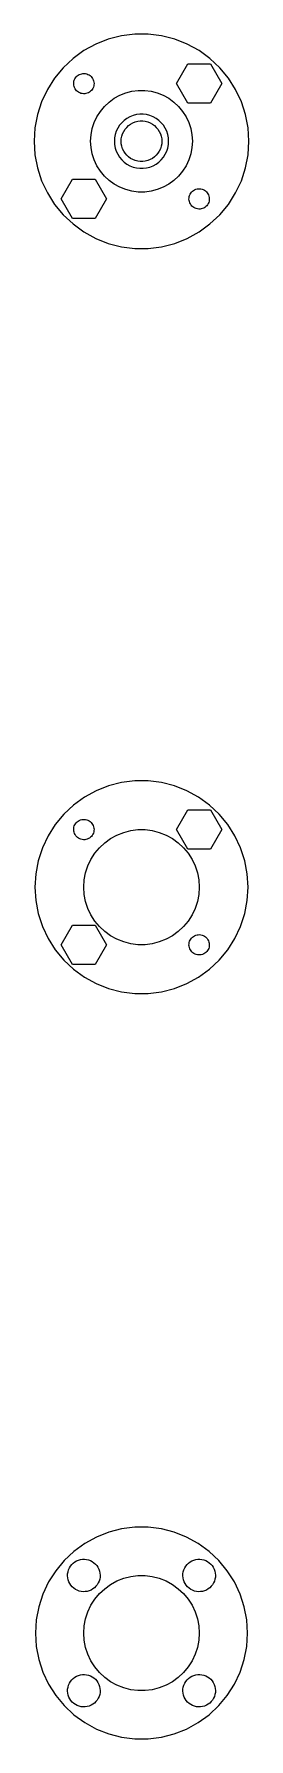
# Model space of a CAD drawing. Header units: metres. Extents: x -16 to 16, y -16 to 456.
# Drawn here: x -15.8 to 15.8, y -15.6 to 235.8 of the extents above; entities that cross this region are included whole.
import ezdxf

# ---------------------------------------------------------------- set-up
doc = ezdxf.new("R2010")
doc.units = ezdxf.units.M

msp = doc.modelspace()

# ---------------------------------------------------------------- linework, layer by layer
for p, q in [((-6.7422, 234.328), (-8.4848, 233.37)), ((-4.89328, 235.06), (-6.7422, 234.328)), ((-2.96718, 235.555), (-4.89328, 235.06)), ((-0.99428, 235.804), (-2.96718, 235.555)), ((0.99428, 235.804), (-0.99428, 235.804)), ((2.96718, 235.555), (0.99428, 235.804)), ((4.89328, 235.06), (2.96718, 235.555)), ((6.7422, 234.328), (4.89328, 235.06)), ((8.4848, 233.37), (6.7422, 234.328)), ((-10.0936, 232.201), (-11.5432, 230.84)), ((-8.4848, 233.37), (-10.0936, 232.201)), ((5.1534, 228.5), (6.82669, 231.398)), ((6.82669, 231.398), (10.1733, 231.398)), ((10.0936, 232.201), (8.4848, 233.37)), ((11.5432, 230.84), (10.0936, 232.201)), ((10.1733, 231.398), (11.8466, 228.5)), ((-12.8108, 229.308), (-13.8763, 227.629)), ((-11.5432, 230.84), (-12.8108, 229.308)), ((-9.99178, 228.657), (-9.96036, 228.843)), ((-9.96036, 228.843), (-9.90591, 229.023)), ((-9.90591, 229.023), (-9.8293, 229.195)), ((-9.8293, 229.195), (-9.73172, 229.356)), ((-9.73172, 229.356), (-9.61472, 229.504)), ((-9.61472, 229.504), (-9.48012, 229.635)), ((-9.48012, 229.635), (-9.33008, 229.749)), ((-9.33008, 229.749), (-9.16695, 229.844)), ((-9.16695, 229.844), (-8.99329, 229.917)), ((-8.99329, 229.917), (-8.81186, 229.967)), ((-8.81186, 229.967), (-8.6255, 229.995)), ((-8.6255, 229.995), (-8.43718, 229.999)), ((-8.43718, 229.999), (-8.24983, 229.979)), ((-8.24983, 229.979), (-8.06645, 229.936)), ((-8.06645, 229.936), (-7.88989, 229.87)), ((-7.88989, 229.87), (-7.72295, 229.783)), ((-7.72295, 229.783), (-7.56827, 229.676)), ((-7.56827, 229.676), (-7.42828, 229.549)), ((-7.42828, 229.549), (-7.30519, 229.407)), ((-7.30519, 229.407), (-7.20096, 229.25)), ((-7.20096, 229.25), (-7.1172, 229.081)), ((-7.1172, 229.081), (-7.05525, 228.903)), ((-7.05525, 228.903), (-7.01608, 228.719)), ((12.8108, 229.308), (11.5432, 230.84)), ((13.8763, 227.629), (12.8108, 229.308)), ((-13.8763, 227.629), (-14.723, 225.829)), ((-9.99966, 228.469), (-9.99178, 228.657)), ((-9.9839, 228.281), (-9.99966, 228.469)), ((-9.94473, 228.097), (-9.9839, 228.281)), ((-9.88278, 227.919), (-9.94473, 228.097)), ((-9.79903, 227.75), (-9.88278, 227.919)), ((-9.69479, 227.593), (-9.79903, 227.75)), ((-9.5717, 227.451), (-9.69479, 227.593)), ((-9.43172, 227.324), (-9.5717, 227.451)), ((-9.27704, 227.217), (-9.43172, 227.324)), ((-9.11009, 227.13), (-9.27704, 227.217)), ((-8.93353, 227.064), (-9.11009, 227.13)), ((-8.75015, 227.021), (-8.93353, 227.064)), ((-8.56281, 227.001), (-8.75015, 227.021)), ((-8.37448, 227.005), (-8.56281, 227.001)), ((-8.18813, 227.033), (-8.37448, 227.005)), ((-8.0067, 227.083), (-8.18813, 227.033)), ((-7.83304, 227.156), (-8.0067, 227.083)), ((-7.66991, 227.251), (-7.83304, 227.156)), ((-7.51987, 227.365), (-7.66991, 227.251)), ((-7.38527, 227.496), (-7.51987, 227.365)), ((-7.26826, 227.644), (-7.38527, 227.496)), ((-7.17068, 227.805), (-7.26826, 227.644)), ((-7.09407, 227.977), (-7.17068, 227.805)), ((-7.03963, 228.157), (-7.09407, 227.977)), ((-7.00821, 228.343), (-7.03963, 228.157)), ((-7.01608, 228.719), (-7.00032, 228.531)), ((-7.00032, 228.531), (-7.00821, 228.343)), ((-4.78067, 225.779), (-4.01869, 226.332)), ((-4.01869, 226.332), (-3.19334, 226.786)), ((-3.19334, 226.786), (-2.31763, 227.133)), ((-2.31763, 227.133), (-1.40535, 227.367)), ((-1.40535, 227.367), (-0.47092, 227.485)), ((-0.47092, 227.485), (0.47092, 227.485)), ((0.47092, 227.485), (1.40535, 227.367)), ((1.40535, 227.367), (2.31763, 227.133)), ((2.31763, 227.133), (3.19334, 226.786)), ((3.19334, 226.786), (4.01869, 226.332)), ((4.01869, 226.332), (4.78067, 225.779)), ((6.82671, 225.602), (5.1534, 228.5)), ((11.8466, 228.5), (10.1733, 225.602)), ((14.723, 225.829), (13.8763, 227.629)), ((-15.3375, 223.938), (-15.7101, 221.985)), ((-14.723, 225.829), (-15.3375, 223.938)), ((-6.5723, 223.613), (-6.06763, 224.408)), ((-6.06763, 224.408), (-5.46725, 225.134)), ((-5.46725, 225.134), (-4.78067, 225.779)), ((-1.23605, 223.804), (-1.70311, 223.619)), ((-0.74951, 223.929), (-1.23605, 223.804)), ((-0.25116, 223.992), (-0.74951, 223.929)), ((0.25116, 223.992), (-0.25116, 223.992)), ((0.74951, 223.929), (0.25116, 223.992)), ((1.23605, 223.804), (0.74951, 223.929)), ((1.70311, 223.619), (1.23605, 223.804)), ((4.78067, 225.779), (5.46725, 225.134)), ((5.46725, 225.134), (6.06763, 224.408)), ((6.06763, 224.408), (6.5723, 223.613)), ((10.1733, 225.602), (6.82671, 225.602)), ((15.3375, 223.938), (14.723, 225.829)), ((15.7101, 221.985), (15.3375, 223.938)), ((-15.7101, 221.985), (-15.835, 220)), ((-7.44086, 220.94), (-7.26436, 221.865)), ((-7.26436, 221.865), (-6.97331, 222.761)), ((-6.97331, 222.761), (-6.5723, 223.613)), ((-3.7191, 221.472), (-3.87433, 220.995)), ((-3.50522, 221.927), (-3.7191, 221.472)), ((-3.23605, 222.351), (-3.50522, 221.927)), ((-2.91586, 222.738), (-3.23605, 222.351)), ((-2.54968, 223.082), (-2.91586, 222.738)), ((-2.78932, 221.104), (-2.62891, 221.445)), ((-2.62891, 221.445), (-2.42705, 221.763)), ((-2.1433, 223.377), (-2.54968, 223.082)), ((-2.42705, 221.763), (-2.1869, 222.054)), ((-2.1869, 222.054), (-1.91226, 222.312)), ((-1.70311, 223.619), (-2.1433, 223.377)), ((-1.91226, 222.312), (-1.60747, 222.533)), ((-1.60747, 222.533), (-1.27733, 222.714)), ((-1.27733, 222.714), (-0.92705, 222.853)), ((-0.92705, 222.853), (-0.56213, 222.947)), ((-0.56213, 222.947), (-0.18837, 222.994)), ((-0.18837, 222.994), (0.18837, 222.994)), ((0.18837, 222.994), (0.56213, 222.947)), ((0.56213, 222.947), (0.92705, 222.853)), ((0.92705, 222.853), (1.27733, 222.714)), ((1.27733, 222.714), (1.60747, 222.533)), ((1.60747, 222.533), (1.91226, 222.312)), ((2.1433, 223.377), (1.70311, 223.619)), ((1.91226, 222.312), (2.1869, 222.054)), ((2.54968, 223.082), (2.1433, 223.377)), ((2.1869, 222.054), (2.42705, 221.763)), ((2.42705, 221.763), (2.62891, 221.445)), ((2.91586, 222.738), (2.54968, 223.082)), ((2.62891, 221.445), (2.78932, 221.104)), ((3.23605, 222.351), (2.91586, 222.738)), ((3.50522, 221.927), (3.23605, 222.351)), ((3.7191, 221.472), (3.50522, 221.927)), ((3.87433, 220.995), (3.7191, 221.472)), ((6.5723, 223.613), (6.97331, 222.761)), ((6.97331, 222.761), (7.26436, 221.865)), ((7.26436, 221.865), (7.44086, 220.94)), ((15.835, 220), (15.7101, 221.985)), ((-15.835, 220), (-15.7101, 218.015)), ((-7.5, 220), (-7.44086, 220.94)), ((-7.44086, 219.06), (-7.5, 220)), ((-7.26436, 218.135), (-7.44086, 219.06)), ((-3.96844, 220.501), (-4, 220)), ((-4, 220), (-3.96844, 219.499)), ((-3.87433, 220.995), (-3.96844, 220.501)), ((-3.96844, 219.499), (-3.87433, 219.005)), ((-3.87433, 219.005), (-3.7191, 218.528)), ((-3, 220), (-2.97633, 220.376)), ((-2.97633, 219.624), (-3, 220)), ((-2.97633, 220.376), (-2.90575, 220.746)), ((-2.90575, 219.254), (-2.97633, 219.624)), ((-2.90575, 220.746), (-2.78932, 221.104)), ((-2.78932, 218.896), (-2.90575, 219.254)), ((-2.62891, 218.555), (-2.78932, 218.896)), ((2.78932, 218.896), (2.62891, 218.555)), ((2.78932, 221.104), (2.90575, 220.746)), ((2.90575, 219.254), (2.78932, 218.896)), ((2.90575, 220.746), (2.97633, 220.376)), ((2.97633, 219.624), (2.90575, 219.254)), ((2.97633, 220.376), (3, 220)), ((3, 220), (2.97633, 219.624)), ((3.7191, 218.528), (3.87433, 219.005)), ((3.96844, 220.501), (3.87433, 220.995)), ((3.87433, 219.005), (3.96844, 219.499)), ((4, 220), (3.96844, 220.501)), ((3.96844, 219.499), (4, 220)), ((7.44086, 219.06), (7.26436, 218.135)), ((7.44086, 220.94), (7.5, 220)), ((7.5, 220), (7.44086, 219.06)), ((15.7101, 218.015), (15.835, 220)), ((-15.7101, 218.015), (-15.3375, 216.062)), ((-6.97331, 217.239), (-7.26436, 218.135)), ((-6.5723, 216.387), (-6.97331, 217.239)), ((-6.06763, 215.592), (-6.5723, 216.387)), ((-3.7191, 218.528), (-3.50522, 218.073)), ((-3.50522, 218.073), (-3.23605, 217.649)), ((-3.23605, 217.649), (-2.91586, 217.262)), ((-2.91586, 217.262), (-2.54968, 216.918)), ((-2.42705, 218.237), (-2.62891, 218.555)), ((-2.54968, 216.918), (-2.1433, 216.623)), ((-2.1869, 217.946), (-2.42705, 218.237)), ((-1.91226, 217.688), (-2.1869, 217.946)), ((-2.1433, 216.623), (-1.70311, 216.381)), ((-1.60747, 217.467), (-1.91226, 217.688)), ((-1.70311, 216.381), (-1.23605, 216.196)), ((-1.27733, 217.286), (-1.60747, 217.467)), ((-0.92705, 217.147), (-1.27733, 217.286)), ((-0.56213, 217.053), (-0.92705, 217.147)), ((-0.18837, 217.006), (-0.56213, 217.053)), ((0.18837, 217.006), (-0.18837, 217.006)), ((0.56213, 217.053), (0.18837, 217.006)), ((0.92705, 217.147), (0.56213, 217.053)), ((1.27733, 217.286), (0.92705, 217.147)), ((1.23605, 216.196), (1.70311, 216.381)), ((1.60747, 217.467), (1.27733, 217.286)), ((1.91226, 217.688), (1.60747, 217.467)), ((1.70311, 216.381), (2.1433, 216.623)), ((2.1869, 217.946), (1.91226, 217.688)), ((2.1433, 216.623), (2.54968, 216.918)), ((2.42705, 218.237), (2.1869, 217.946)), ((2.62891, 218.555), (2.42705, 218.237)), ((2.54968, 216.918), (2.91586, 217.262)), ((2.91586, 217.262), (3.23605, 217.649)), ((3.23605, 217.649), (3.50522, 218.073)), ((3.50522, 218.073), (3.7191, 218.528)), ((6.5723, 216.387), (6.06763, 215.592)), ((6.97331, 217.239), (6.5723, 216.387)), ((7.26436, 218.135), (6.97331, 217.239)), ((15.3375, 216.062), (15.7101, 218.015)), ((-15.3375, 216.062), (-14.723, 214.171)), ((-14.723, 214.171), (-13.8763, 212.371)), ((-11.8466, 211.5), (-10.1733, 214.398)), ((-10.1733, 214.398), (-6.82671, 214.398)), ((-6.82671, 214.398), (-5.1534, 211.5)), ((-5.46725, 214.866), (-6.06763, 215.592)), ((-4.78067, 214.221), (-5.46725, 214.866)), ((-4.01869, 213.668), (-4.78067, 214.221)), ((-1.23605, 216.196), (-0.74951, 216.071)), ((-0.74951, 216.071), (-0.25116, 216.008)), ((-0.25116, 216.008), (0.25116, 216.008)), ((0.25116, 216.008), (0.74951, 216.071)), ((0.74951, 216.071), (1.23605, 216.196)), ((4.78067, 214.221), (4.01869, 213.668)), ((5.46725, 214.866), (4.78067, 214.221)), ((6.06763, 215.592), (5.46725, 214.866)), ((13.8763, 212.371), (14.723, 214.171)), ((14.723, 214.171), (15.3375, 216.062)), ((-13.8763, 212.371), (-12.8108, 210.692)), ((-10.1733, 208.602), (-11.8466, 211.5)), ((-5.1534, 211.5), (-6.82669, 208.602)), ((-3.19334, 213.214), (-4.01869, 213.668)), ((-2.31763, 212.867), (-3.19334, 213.214)), ((-1.40535, 212.633), (-2.31763, 212.867)), ((-0.47092, 212.515), (-1.40535, 212.633)), ((0.47092, 212.515), (-0.47092, 212.515)), ((1.40535, 212.633), (0.47092, 212.515)), ((2.31763, 212.867), (1.40535, 212.633)), ((3.19334, 213.214), (2.31763, 212.867)), ((4.01869, 213.668), (3.19334, 213.214)), ((7.00032, 211.469), (7.00821, 211.657)), ((7.01608, 211.281), (7.00032, 211.469)), ((7.00821, 211.657), (7.03963, 211.843)), ((7.05525, 211.097), (7.01608, 211.281)), ((7.03963, 211.843), (7.09407, 212.023)), ((7.09407, 212.023), (7.17068, 212.195)), ((7.17068, 212.195), (7.26826, 212.356)), ((7.26826, 212.356), (7.38527, 212.504)), ((7.38527, 212.504), (7.51987, 212.635)), ((7.51987, 212.635), (7.66991, 212.749)), ((7.66991, 212.749), (7.83304, 212.844)), ((7.83304, 212.844), (8.0067, 212.917)), ((8.0067, 212.917), (8.18813, 212.967)), ((8.18813, 212.967), (8.37448, 212.995)), ((8.37448, 212.995), (8.56281, 212.999)), ((8.56281, 212.999), (8.75015, 212.979)), ((8.75015, 212.979), (8.93353, 212.936)), ((8.93353, 212.936), (9.11009, 212.87)), ((9.11009, 212.87), (9.27704, 212.783)), ((9.27704, 212.783), (9.43172, 212.676)), ((9.43172, 212.676), (9.5717, 212.549)), ((9.5717, 212.549), (9.69479, 212.407)), ((9.69479, 212.407), (9.79903, 212.25)), ((9.79903, 212.25), (9.88278, 212.081)), ((9.88278, 212.081), (9.94473, 211.903)), ((9.94473, 211.903), (9.9839, 211.719)), ((9.99178, 211.343), (9.96036, 211.157)), ((9.9839, 211.719), (9.99966, 211.531)), ((9.99966, 211.531), (9.99178, 211.343)), ((12.8108, 210.692), (13.8763, 212.371)), ((-12.8108, 210.692), (-11.5432, 209.16)), ((-11.5432, 209.16), (-10.0936, 207.799)), ((7.1172, 210.919), (7.05525, 211.097)), ((7.20096, 210.75), (7.1172, 210.919)), ((7.30519, 210.593), (7.20096, 210.75)), ((7.42828, 210.451), (7.30519, 210.593)), ((7.56827, 210.324), (7.42828, 210.451)), ((7.72295, 210.217), (7.56827, 210.324)), ((7.88989, 210.13), (7.72295, 210.217)), ((8.06645, 210.064), (7.88989, 210.13)), ((8.24983, 210.021), (8.06645, 210.064)), ((8.43718, 210.001), (8.24983, 210.021)), ((8.6255, 210.005), (8.43718, 210.001)), ((8.81186, 210.033), (8.6255, 210.005)), ((8.99329, 210.083), (8.81186, 210.033)), ((9.16695, 210.156), (8.99329, 210.083)), ((9.33008, 210.251), (9.16695, 210.156)), ((9.48012, 210.365), (9.33008, 210.251)), ((9.61472, 210.496), (9.48012, 210.365)), ((9.73172, 210.644), (9.61472, 210.496)), ((9.8293, 210.805), (9.73172, 210.644)), ((9.90591, 210.977), (9.8293, 210.805)), ((9.96036, 211.157), (9.90591, 210.977)), ((10.0936, 207.799), (11.5432, 209.16)), ((11.5432, 209.16), (12.8108, 210.692)), ((-6.82669, 208.602), (-10.1733, 208.602)), ((-10.0936, 207.799), (-8.4848, 206.63)), ((-8.4848, 206.63), (-6.7422, 205.672)), ((6.7422, 205.672), (8.4848, 206.63)), ((8.4848, 206.63), (10.0936, 207.799)), ((-6.7422, 205.672), (-4.89328, 204.94)), ((-4.89328, 204.94), (-2.96718, 204.445)), ((-2.96718, 204.445), (-0.99428, 204.196)), ((-0.99428, 204.196), (0.99428, 204.196)), ((0.99428, 204.196), (2.96718, 204.445)), ((2.96718, 204.445), (4.89328, 204.94)), ((4.89328, 204.94), (6.7422, 205.672)), ((-8.41608, 123.262), (-10.0118, 122.102)), ((-6.68759, 124.212), (-8.41608, 123.262)), ((-4.85364, 124.938), (-6.68759, 124.212)), ((-2.94315, 125.429), (-4.85364, 124.938)), ((-0.98622, 125.676), (-2.94315, 125.429)), ((0.98622, 125.676), (-0.98622, 125.676)), ((2.94315, 125.429), (0.98622, 125.676)), ((4.85364, 124.938), (2.94315, 125.429)), ((6.68759, 124.212), (4.85364, 124.938)), ((8.41608, 123.262), (6.68759, 124.212)), ((10.0118, 122.102), (8.41608, 123.262)), ((-11.4497, 120.752), (-12.707, 119.232)), ((-10.0118, 122.102), (-11.4497, 120.752)), ((5.1534, 118.5), (6.82669, 121.398)), ((6.82669, 121.398), (10.1733, 121.398)), ((11.4497, 120.752), (10.0118, 122.102)), ((10.1733, 121.398), (11.8466, 118.5)), ((12.707, 119.232), (11.4497, 120.752)), ((-12.707, 119.232), (-13.7639, 117.567)), ((-9.99966, 118.469), (-9.99178, 118.657)), ((-9.9839, 118.281), (-9.99966, 118.469)), ((-9.99178, 118.657), (-9.96036, 118.843)), ((-9.94473, 118.097), (-9.9839, 118.281)), ((-9.96036, 118.843), (-9.90591, 119.023)), ((-9.90591, 119.023), (-9.8293, 119.195)), ((-9.8293, 119.195), (-9.73172, 119.356)), ((-9.73172, 119.356), (-9.61472, 119.504)), ((-9.61472, 119.504), (-9.48012, 119.635)), ((-9.48012, 119.635), (-9.33008, 119.749)), ((-9.33008, 119.749), (-9.16695, 119.844)), ((-9.16695, 119.844), (-8.99329, 119.917)), ((-8.99329, 119.917), (-8.81186, 119.967)), ((-8.81186, 119.967), (-8.6255, 119.995)), ((-8.6255, 119.995), (-8.43718, 119.999)), ((-8.43718, 119.999), (-8.24983, 119.979)), ((-8.24983, 119.979), (-8.06645, 119.936)), ((-8.06645, 119.936), (-7.88989, 119.87)), ((-7.88989, 119.87), (-7.72295, 119.783)), ((-7.72295, 119.783), (-7.56827, 119.676)), ((-7.56827, 119.676), (-7.42828, 119.549)), ((-7.42828, 119.549), (-7.30519, 119.407)), ((-7.30519, 119.407), (-7.20096, 119.25)), ((-7.20096, 119.25), (-7.1172, 119.081)), ((-7.1172, 119.081), (-7.05525, 118.903)), ((-7.05525, 118.903), (-7.01608, 118.719)), ((-7.00821, 118.343), (-7.03963, 118.157)), ((-7.01608, 118.719), (-7.00032, 118.531)), ((-7.00032, 118.531), (-7.00821, 118.343)), ((-2.62663, 118.084), (-1.59273, 118.349)), ((-1.59273, 118.349), (-0.53371, 118.483)), ((-0.53371, 118.483), (0.53371, 118.483)), ((0.53371, 118.483), (1.59273, 118.349)), ((1.59273, 118.349), (2.62663, 118.084)), ((6.82671, 115.602), (5.1534, 118.5)), ((11.8466, 118.5), (10.1733, 115.602)), ((13.7639, 117.567), (12.707, 119.232)), ((-14.6037, 115.782), (-15.2133, 113.906)), ((-13.7639, 117.567), (-14.6037, 115.782)), ((-9.88278, 117.919), (-9.94473, 118.097)), ((-9.79903, 117.75), (-9.88278, 117.919)), ((-9.69479, 117.593), (-9.79903, 117.75)), ((-9.5717, 117.451), (-9.69479, 117.593)), ((-9.43172, 117.324), (-9.5717, 117.451)), ((-9.27704, 117.217), (-9.43172, 117.324)), ((-9.11009, 117.13), (-9.27704, 117.217)), ((-8.93353, 117.064), (-9.11009, 117.13)), ((-8.75015, 117.021), (-8.93353, 117.064)), ((-8.56281, 117.001), (-8.75015, 117.021)), ((-8.37448, 117.005), (-8.56281, 117.001)), ((-8.18813, 117.033), (-8.37448, 117.005)), ((-8.0067, 117.083), (-8.18813, 117.033)), ((-7.83304, 117.156), (-8.0067, 117.083)), ((-7.66991, 117.251), (-7.83304, 117.156)), ((-7.51987, 117.365), (-7.66991, 117.251)), ((-7.38527, 117.496), (-7.51987, 117.365)), ((-7.26826, 117.644), (-7.38527, 117.496)), ((-7.17068, 117.805), (-7.26826, 117.644)), ((-7.09407, 117.977), (-7.17068, 117.805)), ((-7.03963, 118.157), (-7.09407, 117.977)), ((-6.87663, 114.996), (-6.19623, 115.819)), ((-6.19623, 115.819), (-5.41809, 116.549)), ((-5.41809, 116.549), (-4.55452, 117.177)), ((-4.55452, 117.177), (-3.61911, 117.691)), ((-3.61911, 117.691), (-2.62663, 118.084)), ((2.62663, 118.084), (3.61911, 117.691)), ((3.61911, 117.691), (4.55452, 117.177)), ((4.55452, 117.177), (5.41809, 116.549)), ((5.41809, 116.549), (6.19623, 115.819)), ((6.19623, 115.819), (6.87663, 114.996)), ((14.6037, 115.782), (13.7639, 117.567)), ((15.2133, 113.906), (14.6037, 115.782)), ((-15.2133, 113.906), (-15.5829, 111.969)), ((-7.90309, 113.129), (-7.44859, 114.095)), ((-7.44859, 114.095), (-6.87663, 114.996)), ((10.1733, 115.602), (6.82671, 115.602)), ((6.87663, 114.996), (7.44859, 114.095)), ((7.44859, 114.095), (7.90309, 113.129)), ((15.5829, 111.969), (15.2133, 113.906)), ((-15.5829, 111.969), (-15.7067, 110)), ((-8.5, 110), (-8.43297, 111.065)), ((-8.43297, 111.065), (-8.23296, 112.114)), ((-8.23296, 112.114), (-7.90309, 113.129)), ((7.90309, 113.129), (8.23296, 112.114)), ((8.23296, 112.114), (8.43297, 111.065)), ((8.43297, 111.065), (8.5, 110)), ((15.7067, 110), (15.5829, 111.969)), ((-15.7067, 110), (-15.5829, 108.031)), ((-8.43297, 108.935), (-8.5, 110)), ((-8.23296, 107.886), (-8.43297, 108.935)), ((8.43297, 108.935), (8.23296, 107.886)), ((8.5, 110), (8.43297, 108.935)), ((15.5829, 108.031), (15.7067, 110)), ((-15.5829, 108.031), (-15.2133, 106.094)), ((-15.2133, 106.094), (-14.6037, 104.218)), ((-7.90309, 106.871), (-8.23296, 107.886)), ((-7.44859, 105.905), (-7.90309, 106.871)), ((-6.87663, 105.004), (-7.44859, 105.905)), ((7.44859, 105.905), (6.87663, 105.004)), ((7.90309, 106.871), (7.44859, 105.905)), ((8.23296, 107.886), (7.90309, 106.871)), ((14.6037, 104.218), (15.2133, 106.094)), ((15.2133, 106.094), (15.5829, 108.031)), ((-14.6037, 104.218), (-13.7639, 102.433)), ((-11.8466, 101.5), (-10.1733, 104.398)), ((-10.1733, 104.398), (-6.82671, 104.398)), ((-6.19623, 104.181), (-6.87663, 105.004)), ((-6.82671, 104.398), (-5.1534, 101.5)), ((-5.41809, 103.451), (-6.19623, 104.181)), ((-4.55452, 102.823), (-5.41809, 103.451)), ((5.41809, 103.451), (4.55452, 102.823)), ((6.19623, 104.181), (5.41809, 103.451)), ((6.87663, 105.004), (6.19623, 104.181)), ((13.7639, 102.433), (14.6037, 104.218)), ((-13.7639, 102.433), (-12.707, 100.768)), ((-12.707, 100.768), (-11.4497, 99.248)), ((-10.1733, 98.6018), (-11.8466, 101.5)), ((-5.1534, 101.5), (-6.82669, 98.6018)), ((-3.61911, 102.309), (-4.55452, 102.823)), ((-2.62663, 101.916), (-3.61911, 102.309)), ((-1.59273, 101.651), (-2.62663, 101.916)), ((-0.53371, 101.517), (-1.59273, 101.651)), ((0.53371, 101.517), (-0.53371, 101.517)), ((1.59273, 101.651), (0.53371, 101.517)), ((2.62663, 101.916), (1.59273, 101.651)), ((3.61911, 102.309), (2.62663, 101.916)), ((4.55452, 102.823), (3.61911, 102.309)), ((7.00032, 101.469), (7.00821, 101.657)), ((7.01608, 101.281), (7.00032, 101.469)), ((7.00821, 101.657), (7.03963, 101.843)), ((7.05525, 101.097), (7.01608, 101.281)), ((7.03963, 101.843), (7.09407, 102.023)), ((7.1172, 100.919), (7.05525, 101.097)), ((7.09407, 102.023), (7.17068, 102.195)), ((7.20096, 100.75), (7.1172, 100.919)), ((7.17068, 102.195), (7.26826, 102.356)), ((7.30519, 100.593), (7.20096, 100.75)), ((7.26826, 102.356), (7.38527, 102.504)), ((7.42828, 100.451), (7.30519, 100.593)), ((7.38527, 102.504), (7.51987, 102.635)), ((7.51987, 102.635), (7.66991, 102.749)), ((7.66991, 102.749), (7.83304, 102.844)), ((7.83304, 102.844), (8.0067, 102.917)), ((8.0067, 102.917), (8.18813, 102.967)), ((8.18813, 102.967), (8.37448, 102.995)), ((8.37448, 102.995), (8.56281, 102.999)), ((8.56281, 102.999), (8.75015, 102.979)), ((8.75015, 102.979), (8.93353, 102.936)), ((8.93353, 102.936), (9.11009, 102.87)), ((9.11009, 102.87), (9.27704, 102.783)), ((9.27704, 102.783), (9.43172, 102.676)), ((9.43172, 102.676), (9.5717, 102.549)), ((9.5717, 102.549), (9.69479, 102.407)), ((9.73172, 100.644), (9.61472, 100.496)), ((9.69479, 102.407), (9.79903, 102.25)), ((9.8293, 100.805), (9.73172, 100.644)), ((9.79903, 102.25), (9.88278, 102.081)), ((9.90591, 100.977), (9.8293, 100.805)), ((9.88278, 102.081), (9.94473, 101.903)), ((9.96036, 101.157), (9.90591, 100.977)), ((9.94473, 101.903), (9.9839, 101.719)), ((9.99178, 101.343), (9.96036, 101.157)), ((9.9839, 101.719), (9.99966, 101.531)), ((9.99966, 101.531), (9.99178, 101.343)), ((11.4497, 99.248), (12.707, 100.768)), ((12.707, 100.768), (13.7639, 102.433)), ((-11.4497, 99.248), (-10.0118, 97.8978)), ((-6.82669, 98.6018), (-10.1733, 98.6018)), ((7.56827, 100.324), (7.42828, 100.451)), ((7.72295, 100.217), (7.56827, 100.324)), ((7.88989, 100.13), (7.72295, 100.217)), ((8.06645, 100.064), (7.88989, 100.13)), ((8.24983, 100.021), (8.06645, 100.064)), ((8.43718, 100.001), (8.24983, 100.021)), ((8.6255, 100.005), (8.43718, 100.001)), ((8.81186, 100.033), (8.6255, 100.005)), ((8.99329, 100.083), (8.81186, 100.033)), ((9.16695, 100.156), (8.99329, 100.083)), ((9.33008, 100.251), (9.16695, 100.156)), ((9.48012, 100.365), (9.33008, 100.251)), ((9.61472, 100.496), (9.48012, 100.365)), ((10.0118, 97.8978), (11.4497, 99.248)), ((-10.0118, 97.8978), (-8.41608, 96.7384)), ((-8.41608, 96.7384), (-6.68759, 95.7881)), ((-6.68759, 95.7881), (-4.85364, 95.062)), ((4.85364, 95.062), (6.68759, 95.7881)), ((6.68759, 95.7881), (8.41608, 96.7384)), ((8.41608, 96.7384), (10.0118, 97.8978)), ((-4.85364, 95.062), (-2.94315, 94.5715)), ((-2.94315, 94.5715), (-0.98622, 94.3243)), ((-0.98622, 94.3243), (0.98622, 94.3243)), ((0.98622, 94.3243), (2.94315, 94.5715)), ((2.94315, 94.5715), (4.85364, 95.062)), ((-2.93004, 15.3598), (-4.83203, 14.8715)), ((-0.98184, 15.6059), (-2.93004, 15.3598)), ((0.98184, 15.6059), (-0.98184, 15.6059)), ((2.93004, 15.3598), (0.98184, 15.6059)), ((4.83203, 14.8715), (2.93004, 15.3598)), ((-8.37862, 13.2026), (-9.96727, 12.0484)), ((-6.65782, 14.1486), (-8.37862, 13.2026)), ((-4.83203, 14.8715), (-6.65782, 14.1486)), ((6.65782, 14.1486), (4.83203, 14.8715)), ((8.37862, 13.2026), (6.65782, 14.1486)), ((9.96727, 12.0484), (8.37862, 13.2026)), ((-11.3987, 10.7041), (-12.6504, 9.19107)), ((-9.96727, 12.0484), (-11.3987, 10.7041)), ((-10.4707, 9.86971), (-10.2835, 10.1059)), ((-10.2835, 10.1059), (-10.0682, 10.3168)), ((-10.0682, 10.3168), (-9.82812, 10.499)), ((-9.82812, 10.499), (-9.56712, 10.6497)), ((-9.56712, 10.6497), (-9.28928, 10.7665)), ((-9.28928, 10.7665), (-8.99898, 10.8475)), ((-8.99898, 10.8475), (-8.70082, 10.8916)), ((-8.70082, 10.8916), (-8.39949, 10.8979)), ((-8.39949, 10.8979), (-8.09975, 10.8664)), ((-8.09975, 10.8664), (-7.80632, 10.7976)), ((-7.80632, 10.7976), (-7.52382, 10.6925)), ((-7.52382, 10.6925), (-7.25673, 10.5529)), ((-7.25673, 10.5529), (-7.00923, 10.3809)), ((-7.00923, 10.3809), (-6.78526, 10.1792)), ((-6.78526, 10.1792), (-6.58832, 9.95103)), ((6.52924, 9.86971), (6.71645, 10.1059)), ((6.71645, 10.1059), (6.93178, 10.3168)), ((6.93178, 10.3168), (7.17186, 10.499)), ((7.17186, 10.499), (7.43286, 10.6497)), ((7.43286, 10.6497), (7.71071, 10.7665)), ((7.71071, 10.7665), (8.00101, 10.8475)), ((8.00101, 10.8475), (8.29916, 10.8916)), ((8.29916, 10.8916), (8.60049, 10.8979)), ((8.60049, 10.8979), (8.90024, 10.8664)), ((8.90024, 10.8664), (9.19366, 10.7976)), ((9.19366, 10.7976), (9.47617, 10.6925)), ((9.47617, 10.6925), (9.74326, 10.5529)), ((9.74326, 10.5529), (9.99075, 10.3809)), ((11.3987, 10.7041), (9.96727, 12.0484)), ((9.99075, 10.3809), (10.2147, 10.1792)), ((10.2147, 10.1792), (10.4117, 9.95103)), ((12.6504, 9.19107), (11.3987, 10.7041)), ((-12.6504, 9.19107), (-13.7026, 7.53308)), ((-10.8995, 8.44974), (-10.8868, 8.75085)), ((-10.8743, 8.1494), (-10.8995, 8.44974)), ((-10.8868, 8.75085), (-10.8366, 9.04803)), ((-10.8116, 7.85458), (-10.8743, 8.1494)), ((-10.8366, 9.04803), (-10.7495, 9.33656)), ((-10.7125, 7.56996), (-10.8116, 7.85458)), ((-10.7495, 9.33656), (-10.6269, 9.61191)), ((-10.5785, 7.29999), (-10.7125, 7.56996)), ((-10.6269, 9.61191), (-10.4707, 9.86971)), ((-6.58832, 9.95103), (-6.42152, 9.7)), ((-6.42152, 9.7), (-6.28752, 9.43002)), ((-6.25052, 7.66342), (-6.37311, 7.38808)), ((-6.28752, 9.43002), (-6.1884, 9.1454)), ((-6.16341, 7.95195), (-6.25052, 7.66342)), ((-6.1884, 9.1454), (-6.12573, 8.85059)), ((-6.11314, 8.24913), (-6.16341, 7.95195)), ((-6.12573, 8.85059), (-6.10052, 8.55025)), ((-6.10052, 8.55025), (-6.11314, 8.24913)), ((-4.55452, 7.17677), (-3.61911, 7.69102)), ((-3.61911, 7.69102), (-2.62663, 8.08397)), ((-2.62663, 8.08397), (-1.59273, 8.34944)), ((-1.59273, 8.34944), (-0.53371, 8.48322)), ((-0.53371, 8.48322), (0.53371, 8.48322)), ((0.53371, 8.48322), (1.59273, 8.34944)), ((1.59273, 8.34944), (2.62663, 8.08397)), ((2.62663, 8.08397), (3.61911, 7.69102)), ((3.61911, 7.69102), (4.55452, 7.17677)), ((6.10052, 8.44974), (6.11314, 8.75085)), ((6.12573, 8.1494), (6.10052, 8.44974)), ((6.11314, 8.75085), (6.16341, 9.04803)), ((6.1884, 7.85458), (6.12573, 8.1494)), ((6.16341, 9.04803), (6.25052, 9.33656)), ((6.28752, 7.56996), (6.1884, 7.85458)), ((6.25052, 9.33656), (6.37311, 9.61191)), ((6.42152, 7.29999), (6.28752, 7.56996)), ((6.37311, 9.61191), (6.52924, 9.86971)), ((10.4117, 9.95103), (10.5785, 9.7)), ((10.5785, 9.7), (10.7125, 9.43002)), ((10.7495, 7.66342), (10.6269, 7.38808)), ((10.7125, 9.43002), (10.8116, 9.1454)), ((10.8366, 7.95195), (10.7495, 7.66342)), ((10.8116, 9.1454), (10.8743, 8.85059)), ((10.8868, 8.24913), (10.8366, 7.95195)), ((10.8743, 8.85059), (10.8995, 8.55025)), ((10.8995, 8.55025), (10.8868, 8.24913)), ((13.7026, 7.53308), (12.6504, 9.19107)), ((-14.5387, 5.75629), (-15.1455, 3.8887)), ((-13.7026, 7.53308), (-14.5387, 5.75629)), ((-10.4117, 7.04895), (-10.5785, 7.29999)), ((-10.2147, 6.8208), (-10.4117, 7.04895)), ((-9.99075, 6.61913), (-10.2147, 6.8208)), ((-9.74326, 6.44711), (-9.99075, 6.61913)), ((-9.47617, 6.30748), (-9.74326, 6.44711)), ((-9.19366, 6.20242), (-9.47617, 6.30748)), ((-8.90024, 6.13361), (-9.19366, 6.20242)), ((-8.60049, 6.1021), (-8.90024, 6.13361)), ((-8.29916, 6.10841), (-8.60049, 6.1021)), ((-8.00101, 6.15244), (-8.29916, 6.10841)), ((-7.71071, 6.23349), (-8.00101, 6.15244)), ((-7.43286, 6.35028), (-7.71071, 6.23349)), ((-7.17186, 6.50098), (-7.43286, 6.35028)), ((-6.93178, 6.6832), (-7.17186, 6.50098)), ((-6.71645, 6.89407), (-6.93178, 6.6832)), ((-6.87663, 4.99617), (-6.19623, 5.81865)), ((-6.52924, 7.13028), (-6.71645, 6.89407)), ((-6.37311, 7.38808), (-6.52924, 7.13028)), ((-6.19623, 5.81865), (-5.41809, 6.54936)), ((-5.41809, 6.54936), (-4.55452, 7.17677)), ((4.55452, 7.17677), (5.41809, 6.54936)), ((5.41809, 6.54936), (6.19623, 5.81865)), ((6.19623, 5.81865), (6.87663, 4.99617)), ((6.58832, 7.04895), (6.42152, 7.29999)), ((6.78526, 6.8208), (6.58832, 7.04895)), ((7.00923, 6.61913), (6.78526, 6.8208)), ((7.25673, 6.44711), (7.00923, 6.61913)), ((7.52382, 6.30748), (7.25673, 6.44711)), ((7.80632, 6.20242), (7.52382, 6.30748)), ((8.09975, 6.13361), (7.80632, 6.20242)), ((8.39949, 6.1021), (8.09975, 6.13361)), ((8.70082, 6.10841), (8.39949, 6.1021)), ((8.99898, 6.15244), (8.70082, 6.10841)), ((9.28928, 6.23349), (8.99898, 6.15244)), ((9.56712, 6.35028), (9.28928, 6.23349)), ((9.82812, 6.50098), (9.56712, 6.35028)), ((10.0682, 6.6832), (9.82812, 6.50098)), ((10.2835, 6.89407), (10.0682, 6.6832)), ((10.4707, 7.13028), (10.2835, 6.89407)), ((10.6269, 7.38808), (10.4707, 7.13028)), ((14.5387, 5.75629), (13.7026, 7.53308)), ((15.1455, 3.8887), (14.5387, 5.75629)), ((-15.1455, 3.8887), (-15.5135, 1.95981)), ((-8.23296, 2.11386), (-7.90309, 3.12904)), ((-7.90309, 3.12904), (-7.44859, 4.09489)), ((-7.44859, 4.09489), (-6.87663, 4.99617)), ((6.87663, 4.99617), (7.44859, 4.09489)), ((7.44859, 4.09489), (7.90309, 3.12904)), ((7.90309, 3.12904), (8.23296, 2.11386)), ((15.5135, 1.95981), (15.1455, 3.8887)), ((-15.5135, 1.95981), (-15.6368, 0)), ((-15.6368, 0), (-15.5135, -1.95981)), ((-8.5, 0), (-8.43297, 1.06532)), ((-8.43297, -1.06532), (-8.5, 0)), ((-8.43297, 1.06532), (-8.23296, 2.11386)), ((8.23296, 2.11386), (8.43297, 1.06532)), ((8.43297, 1.06532), (8.5, 0)), ((8.5, 0), (8.43297, -1.06532)), ((15.6368, 0), (15.5135, 1.95981)), ((15.5135, -1.95981), (15.6368, 0)), ((-15.5135, -1.95981), (-15.1455, -3.8887)), ((-8.23296, -2.11386), (-8.43297, -1.06532)), ((-7.90309, -3.12904), (-8.23296, -2.11386)), ((8.23296, -2.11386), (7.90309, -3.12904)), ((8.43297, -1.06532), (8.23296, -2.11386)), ((15.1455, -3.8887), (15.5135, -1.95981)), ((-15.1455, -3.8887), (-14.5387, -5.75629)), ((-7.44859, -4.09489), (-7.90309, -3.12904)), ((-6.87663, -4.99617), (-7.44859, -4.09489)), ((-6.19623, -5.81865), (-6.87663, -4.99617)), ((6.87663, -4.99617), (6.19623, -5.81865)), ((7.44859, -4.09489), (6.87663, -4.99617)), ((7.90309, -3.12904), (7.44859, -4.09489)), ((14.5387, -5.75629), (15.1455, -3.8887)), ((-14.5387, -5.75629), (-13.7026, -7.53308)), ((-13.7026, -7.53308), (-12.6504, -9.19107)), ((-10.7495, -7.66342), (-10.6269, -7.38808)), ((-10.6269, -7.38808), (-10.4707, -7.13028)), ((-10.4707, -7.13028), (-10.2835, -6.89407)), ((-10.2835, -6.89407), (-10.0682, -6.6832)), ((-10.0682, -6.6832), (-9.82812, -6.50098)), ((-9.82812, -6.50098), (-9.56712, -6.35028)), ((-9.56712, -6.35028), (-9.28928, -6.23349)), ((-9.28928, -6.23349), (-8.99898, -6.15244)), ((-8.99898, -6.15244), (-8.70082, -6.10841)), ((-8.70082, -6.10841), (-8.39949, -6.1021)), ((-8.39949, -6.1021), (-8.09975, -6.13361)), ((-8.09975, -6.13361), (-7.80632, -6.20242)), ((-7.80632, -6.20242), (-7.52382, -6.30748)), ((-7.52382, -6.30748), (-7.25673, -6.44711)), ((-7.25673, -6.44711), (-7.00923, -6.61913)), ((-7.00923, -6.61913), (-6.78526, -6.8208)), ((-6.78526, -6.8208), (-6.58832, -7.04895)), ((-6.58832, -7.04895), (-6.42152, -7.29999)), ((-6.42152, -7.29999), (-6.28752, -7.56996)), ((-5.41809, -6.54936), (-6.19623, -5.81865)), ((-4.55452, -7.17677), (-5.41809, -6.54936)), ((-3.61911, -7.69102), (-4.55452, -7.17677)), ((4.55452, -7.17677), (3.61911, -7.69102)), ((5.41809, -6.54936), (4.55452, -7.17677)), ((6.19623, -5.81865), (5.41809, -6.54936)), ((6.25052, -7.66342), (6.37311, -7.38808)), ((6.37311, -7.38808), (6.52924, -7.13028)), ((6.52924, -7.13028), (6.71645, -6.89407)), ((6.71645, -6.89407), (6.93178, -6.6832)), ((6.93178, -6.6832), (7.17186, -6.50098)), ((7.17186, -6.50098), (7.43286, -6.35028)), ((7.43286, -6.35028), (7.71071, -6.23349)), ((7.71071, -6.23349), (8.00101, -6.15244)), ((8.00101, -6.15244), (8.29916, -6.10841)), ((8.29916, -6.10841), (8.60049, -6.1021)), ((8.60049, -6.1021), (8.90024, -6.13361)), ((8.90024, -6.13361), (9.19366, -6.20242)), ((9.19366, -6.20242), (9.47617, -6.30748)), ((9.47617, -6.30748), (9.74326, -6.44711)), ((9.74326, -6.44711), (9.99075, -6.61913)), ((9.99075, -6.61913), (10.2147, -6.8208)), ((10.2147, -6.8208), (10.4117, -7.04895)), ((10.4117, -7.04895), (10.5785, -7.29999)), ((10.5785, -7.29999), (10.7125, -7.56996)), ((12.6504, -9.19107), (13.7026, -7.53308)), ((13.7026, -7.53308), (14.5387, -5.75629)), ((-12.6504, -9.19107), (-11.3987, -10.7041)), ((-10.8995, -8.55025), (-10.8868, -8.24913)), ((-10.8743, -8.85059), (-10.8995, -8.55025)), ((-10.8868, -8.24913), (-10.8366, -7.95195)), ((-10.8116, -9.1454), (-10.8743, -8.85059)), ((-10.8366, -7.95195), (-10.7495, -7.66342)), ((-10.7125, -9.43002), (-10.8116, -9.1454)), ((-10.5785, -9.7), (-10.7125, -9.43002)), ((-10.4117, -9.95103), (-10.5785, -9.7)), ((-10.2147, -10.1792), (-10.4117, -9.95103)), ((-6.52924, -9.86971), (-6.71645, -10.1059)), ((-6.37311, -9.61191), (-6.52924, -9.86971)), ((-6.25052, -9.33656), (-6.37311, -9.61191)), ((-6.28752, -7.56996), (-6.1884, -7.85458)), ((-6.16341, -9.04803), (-6.25052, -9.33656)), ((-6.1884, -7.85458), (-6.12573, -8.1494)), ((-6.11314, -8.75085), (-6.16341, -9.04803)), ((-6.12573, -8.1494), (-6.10052, -8.44974)), ((-6.10052, -8.44974), (-6.11314, -8.75085)), ((-2.62663, -8.08397), (-3.61911, -7.69102)), ((-1.59273, -8.34944), (-2.62663, -8.08397)), ((-0.53371, -8.48322), (-1.59273, -8.34944)), ((0.53371, -8.48322), (-0.53371, -8.48322)), ((1.59273, -8.34944), (0.53371, -8.48322)), ((2.62663, -8.08397), (1.59273, -8.34944)), ((3.61911, -7.69102), (2.62663, -8.08397)), ((6.10052, -8.55025), (6.11314, -8.24913)), ((6.12573, -8.85059), (6.10052, -8.55025)), ((6.11314, -8.24913), (6.16341, -7.95195)), ((6.1884, -9.1454), (6.12573, -8.85059)), ((6.16341, -7.95195), (6.25052, -7.66342)), ((6.28752, -9.43002), (6.1884, -9.1454)), ((6.42152, -9.7), (6.28752, -9.43002)), ((6.58832, -9.95103), (6.42152, -9.7)), ((6.78526, -10.1792), (6.58832, -9.95103)), ((10.4707, -9.86971), (10.2835, -10.1059)), ((10.6269, -9.61191), (10.4707, -9.86971)), ((10.7495, -9.33656), (10.6269, -9.61191)), ((10.7125, -7.56996), (10.8116, -7.85458)), ((10.8366, -9.04803), (10.7495, -9.33656)), ((10.8116, -7.85458), (10.8743, -8.1494)), ((10.8868, -8.75085), (10.8366, -9.04803)), ((10.8743, -8.1494), (10.8995, -8.44974)), ((10.8995, -8.44974), (10.8868, -8.75085)), ((11.3987, -10.7041), (12.6504, -9.19107)), ((-11.3987, -10.7041), (-9.96727, -12.0484)), ((-9.99075, -10.3809), (-10.2147, -10.1792)), ((-9.74326, -10.5529), (-9.99075, -10.3809)), ((-9.96727, -12.0484), (-8.37862, -13.2026)), ((-9.47617, -10.6925), (-9.74326, -10.5529)), ((-9.19366, -10.7976), (-9.47617, -10.6925)), ((-8.90024, -10.8664), (-9.19366, -10.7976)), ((-8.60049, -10.8979), (-8.90024, -10.8664)), ((-8.29916, -10.8916), (-8.60049, -10.8979)), ((-8.00101, -10.8475), (-8.29916, -10.8916)), ((-7.71071, -10.7665), (-8.00101, -10.8475)), ((-7.43286, -10.6497), (-7.71071, -10.7665)), ((-7.17186, -10.499), (-7.43286, -10.6497)), ((-6.93178, -10.3168), (-7.17186, -10.499)), ((-6.71645, -10.1059), (-6.93178, -10.3168)), ((7.00923, -10.3809), (6.78526, -10.1792)), ((7.25673, -10.5529), (7.00923, -10.3809)), ((7.52382, -10.6925), (7.25673, -10.5529)), ((7.80632, -10.7976), (7.52382, -10.6925)), ((8.09975, -10.8664), (7.80632, -10.7976)), ((8.39949, -10.8979), (8.09975, -10.8664)), ((8.37862, -13.2026), (9.96727, -12.0484)), ((8.70082, -10.8916), (8.39949, -10.8979)), ((8.99898, -10.8475), (8.70082, -10.8916)), ((9.28928, -10.7665), (8.99898, -10.8475)), ((9.56712, -10.6497), (9.28928, -10.7665)), ((9.82812, -10.499), (9.56712, -10.6497)), ((10.0682, -10.3168), (9.82812, -10.499)), ((9.96727, -12.0484), (11.3987, -10.7041)), ((10.2835, -10.1059), (10.0682, -10.3168)), ((-8.37862, -13.2026), (-6.65782, -14.1486)), ((-6.65782, -14.1486), (-4.83203, -14.8715)), ((-4.83203, -14.8715), (-2.93004, -15.3598)), ((2.93004, -15.3598), (4.83203, -14.8715)), ((4.83203, -14.8715), (6.65782, -14.1486)), ((6.65782, -14.1486), (8.37862, -13.2026)), ((-2.93004, -15.3598), (-0.98184, -15.6059)), ((-0.98184, -15.6059), (0.98184, -15.6059)), ((0.98184, -15.6059), (2.93004, -15.3598))]:
    msp.add_line(p, q)

doc.saveas('drawing.dxf')
